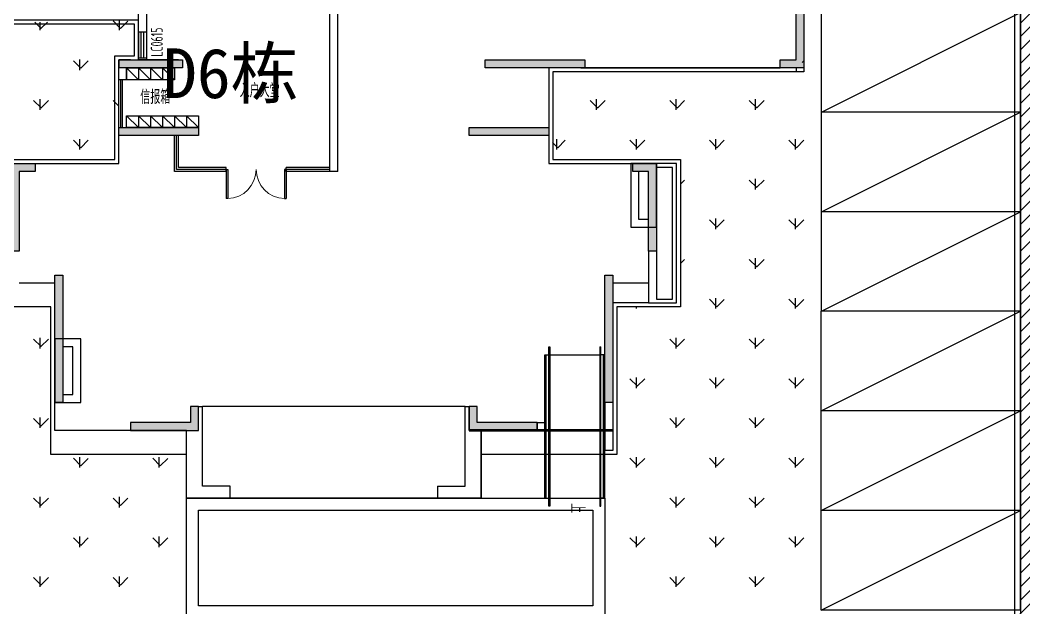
# Model space of a CAD drawing. Header units: millimetres. Extents: x 36720183 to 38160956, y 58934012 to 60388477.
# Drawn here: x 37576478 to 37601672, y 59350338 to 59365090 of the extents above; entities that cross this region are included whole.
import ezdxf

# ---------------------------------------------------------------- set-up
doc = ezdxf.new("R2010")
doc.units = ezdxf.units.MM
doc.header["$LTSCALE"] = 1000
doc.header["$MEASUREMENT"] = 0
doc.linetypes.add('DASH', pattern=[0.35, 0.25, -0.1])
doc.linetypes.add('X-A7-L1-PLAN$0$DOTE', pattern=[2.4200000000000004, 2, -0.2, 0.02, -0.2])
for name, color, linetype in [('@ 绿化', 8, 'Continuous'), ('@YL', 2, 'Continuous'), ('@扑救面填充', 8, 'Continuous'), ('C_Hatch', 41, 'Continuous'), ('C_Wall', 6, 'Continuous'), ('DL_道路红线_支路网_', 1, 'Continuous'), ('RMJM - P1 - P - 120-1$0$文字说明', 7, 'Continuous'), ('STAIR', 2, 'Continuous'), ('TEXT', 1, 'Continuous'), ('WALL', 4, 'Continuous'), ('WINDOW', 2, 'Continuous'), ('WINDOW_TEXT', 3, 'Continuous'), ('X-A7-L1-PLAN$0$DIM_SYMB', 3, 'Continuous'), ('X-A7-L1-PLAN$0$dote', 1, 'X-A7-L1-PLAN$0$DOTE'), ('扑救面', 2, 'Continuous'), ('车位', 40, 'Continuous')]:
    doc.layers.add(name, color=color, linetype=linetype)
doc.layers.add('X-A7-L1-PLAN$0$230_Floors', color=1, linetype='Continuous', lineweight=50)
doc.layers.add('水管井及降板', color=3, linetype='Continuous', plot=False)
doc.styles.add('RMJM - P1 - P - 120-1$0$RMJM_TEXT', font='ARIAL.TTF', dxfattribs={"height": 2.5})
doc.styles.get("Standard").update_dxf_attribs({"font": 'gbenor.shx', "bigfont": 'gbcbig.shx'})
pattern_1 = [(90, (0, 0), (-997.7954749999999, 997.7954750000001), [264.58066, -1731.01015]), (45, (0, 0), (-997.7961550815103, 997.7961550815104), [264.58066, -1146.51615]), (135, (0, 0), (-997.7961550815104, -997.7961550815103), [264.58066, -1146.51615])]

# ---------------------------------------------------------------- blocks, each defined once
blk = doc.blocks.new('车位')
at = {"layer": '车位'}
for p, q in [((2126015.363578103, 462726.0883824006), (2126015.363578103, 465226.0883824006)), ((2131015.363578103, 465226.0883824006), (2126015.363578103, 465226.0883824006)), ((2131015.363578111, 462726.0891391188), (2131015.363578103, 465226.0883824006)), ((2131015.363578111, 462726.0891391188), (2126015.363578103, 462726.0883824006))]:
    blk.add_line(p, q, dxfattribs=at)
blk.add_lwpolyline([(2126015.363578103, 462726.0883824006), (2131015.363578111, 465226.0883824006)], dxfattribs=at)
blk = doc.blocks.new('$TCHSYS$WIN2D')
for p, q in [((-0.5, 0.5), (0.5, 0.5)), ((0.5, 0.1666666666666666), (-0.5, 0.1666666666666666)), ((0.5, -0.1666666666666667), (-0.5, -0.1666666666666667)), ((-0.4999999999999999, -0.5), (0.5, -0.5))]:
    blk.add_line(p, q)
blk = doc.blocks.new('$DorLib2D$00000002')
for p, q in [((-0.5, -5.684341886080802e-17), (-0.5000000000000007, 0.4875)), ((-0.4750000000000007, 0.4875), (-0.5000000000000007, 0.4875)), ((-0.475, -2.842170943040401e-17), (-0.4750000000000007, 0.4875)), ((0.475, -2.842170943040401e-17), (0.4750000000000007, 0.4875)), ((0.4750000000000007, 0.4875), (0.5000000000000007, 0.4875)), ((0.5, -5.684341886080802e-17), (0.5000000000000007, 0.4875)), ((-0.5, -5.684341886080802e-17), (-0.475, -2.842170943040401e-17)), ((0.5, -5.684341886080802e-17), (0.475, -2.842170943040401e-17))]:
    blk.add_line(p, q)
at = {"lineweight": 13}
for centre, start, end in [((-0.4875, -4.263256414560601e-17), 0, 88.53071641864632), ((0.4875, -4.263256414560601e-17), 91.4692835813537, 180)]:
    blk.add_arc(centre, 0.4875, start, end, dxfattribs=at)
blk = doc.blocks.new('2014-1-1-G-D8')
at = {"layer": 'C_Hatch'}
h = blk.add_hatch(color=256, dxfattribs=at)
h.paths.add_polyline_path([(4213674.775313743, -849236.5453957083), (4213674.775313743, -849036.5453957083), (4213474.775313743, -849036.5453957083), (4213474.775313743, -849436.5453957083), (4215074.775218376, -849436.5453957083), (4215074.775218376, -849236.5453957083)])
h.paths.add_polyline_path([(4217524.775314116, -842836.5453955804), (4219174.775313743, -842836.5453955804), (4219174.775313743, -843036.5453956182), (4217524.775314116, -843036.5453956182)])
h.paths.add_polyline_path([(4232174.775314488, -851436.545014377), (4232174.775314488, -851236.545014377), (4232574.775314488, -851236.545014377), (4232574.775314488, -848336.630082126), (4232774.775314488, -848336.630082126), (4232774.775314488, -851436.545014377)])
h.paths.add_polyline_path([(4220474.734115385, -845236.545410655), (4220474.77531393, -844136.5453958467), (4218474.77531393, -844136.5453958467), (4218474.77531393, -844836.5452051118), (4218274.77531393, -844836.5452051118), (4218274.77531393, -844136.5453958467), (4218274.77531393, -843936.5453958467), (4218474.77531393, -843936.5453958467), (4220674.77531393, -843936.5453958467), (4220674.734115385, -845236.545410655)])
h.paths.add_polyline_path([(4222674.857711391, -843936.5453956914), (4223274.857711391, -843936.5453956914), (4223274.857711391, -844136.5453956914), (4222874.857711391, -844136.5453956914), (4222874.857711391, -845586.4553689912), (4222674.857711391, -845586.4553689912)])
h.paths.add_polyline_path([(4217574.77531393, -860536.5453958467), (4217574.77531393, -859936.5446329073), (4217374.77531393, -859936.5446329073), (4217374.77531393, -860336.5453958467), (4215874.775302754, -860336.5453958474), (4215874.775302754, -860536.5453958474)])
h.paths.add_polyline_path([(4213474.77531393, -853836.5446329073), (4213474.77531393, -854036.5446329073), (4213074.77531393, -854036.5446329073), (4213074.77531393, -856036.5453958921), (4212874.77531393, -856036.5453958921), (4212874.77531393, -853836.5446329073)])
h.paths.add_polyline_path([(4220474.77531393, -846736.5452051118), (4220474.77531393, -849136.5451097444), (4220674.77531393, -849136.5451097444), (4220674.77531393, -846736.5452051118)])
h.paths.add_polyline_path([(4201374.77531393, -842836.5453958467), (4201974.77531393, -842836.5453958467), (4201974.77531393, -843036.5453958467), (4201574.77531393, -843036.5453958467), (4201574.77531393, -844486.5452051118), (4201374.77531393, -844486.5452051118)])
h.paths.add_polyline_path([(4207574.809269677, -834736.5453953315), (4207574.77531393, -837536.5453957536), (4207374.77531393, -837536.5453957536), (4207374.809269677, -834736.5453953315)])
h.paths.add_polyline_path([(4208574.775314542, -834036.5453960197), (4210274.775313928, -834036.5453957536), (4210274.775313928, -834236.5453957536), (4208574.775314542, -834236.5453960197)])
h.paths.add_polyline_path([(4206274.775314384, -840236.5453918055), (4206674.775314384, -840236.5453918055), (4206674.775314384, -840436.5453918055), (4206074.775314384, -840436.5453918055), (4206074.775329462, -837336.5453955667), (4206274.775329462, -837336.5453955667)])
h.paths.add_polyline_path([(4233974.692916144, -842836.5453955184), (4233974.775313649, -844586.460709084), (4234174.775313649, -844586.460709084), (4234174.692916144, -842836.5453955184)])
h.paths.add_polyline_path([(4230674.69291689, -842836.5453955668), (4230074.69291689, -842836.5453955668), (4230074.69291689, -844586.4607240057), (4230274.69291689, -844586.4607240057), (4230274.69291689, -843036.5453955668), (4230674.69291689, -843036.5453955668)])
h.paths.add_polyline_path([(4219574.77531393, -834736.5453955662), (4219574.77531393, -837536.5453958467), (4219374.77531393, -837536.5453958467), (4219374.77531393, -834736.5453955662)])
h.paths.add_polyline_path([(4220674.77531393, -837836.5453955668), (4220874.77531393, -837836.5453955668), (4220874.77531393, -840236.5453958467), (4220274.77531393, -840236.5453958467), (4220274.77531393, -840036.5453958467), (4220674.77531393, -840036.5453958467)])
h.paths.add_polyline_path([(4227174.775314302, -843936.5453956914), (4227174.775314302, -845586.4553689912), (4226974.775314302, -845586.4553689912), (4226974.775314302, -843936.5453956914)])
h.paths.add_polyline_path([(4234174.857711391, -846786.6301298097), (4234174.857711391, -848536.630082126), (4233974.857711391, -848536.630082126), (4233974.857711391, -846786.6301298097)])
h.paths.add_polyline_path([(4216474.775313932, -834036.5453958467), (4218174.775314116, -834036.5453958467), (4218174.775314116, -834236.5453958467), (4216474.775313932, -834236.5453958467)])
h.paths.add_polyline_path([(4215574.77531393, -851236.545014377), (4217174.77531393, -851236.545014377), (4217174.77531393, -851436.545014377), (4215574.77531393, -851436.545014377)])
h.paths.add_polyline_path([(4224774.772262172, -851236.545014377), (4227274.772262172, -851236.545014377), (4227274.772262172, -851436.545014377), (4224774.772262172, -851436.545014377)])
h.paths.add_polyline_path([(4216274.77531393, -844436.5452051118), (4216274.77531393, -845036.5452051118), (4216074.77531393, -845036.5452051118), (4216074.77531393, -844636.5452051118), (4213274.77531393, -844636.5452051118), (4213274.77531393, -844436.5452051118)])
h.paths.add_polyline_path([(4213474.77531393, -837536.5453916184), (4213474.77531393, -840436.5453916184), (4213274.77531393, -840436.5453916184), (4213274.77531393, -837536.5453916184)])
h.paths.add_polyline_path([(4227974.772262172, -856636.5446329073), (4227974.775221453, -859836.5453958474), (4227774.775221453, -859836.5453958474), (4227774.772262172, -856636.5446329073)])
h.paths.add_polyline_path([(4228874.772262172, -854036.5446329073), (4228474.778365687, -854036.5446329073), (4228474.778365687, -853836.5446329073), (4229074.772262172, -853836.5446329073), (4229074.772262172, -856036.5453958921), (4228874.772262172, -856036.5453958921)])
h.paths.add_polyline_path([(4224374.772262172, -852936.545014377), (4226374.772262172, -852936.545014377), (4226374.772262172, -853136.545014377), (4224374.772262172, -853136.545014377)])
h.paths.add_polyline_path([(4215574.77531393, -852936.545014377), (4217574.77531393, -852936.545014377), (4217574.77531393, -853136.545014377), (4215574.77531393, -853136.545014377)])
h.paths.add_polyline_path([(4214174.77531393, -856636.5446329073), (4214174.77531393, -859836.5453958474), (4213974.77531393, -859836.5453958474), (4213974.77531393, -856636.5446329073)])
h.paths.add_polyline_path([(4211274.77531393, -848686.5453930523), (4211474.77531393, -848686.5453930523), (4211474.77531393, -850336.545014377), (4210874.77531393, -850336.545014377), (4210874.77531393, -850136.545014377), (4211274.77531393, -850136.545014377)])
h.paths.add_polyline_path([(4204074.77531393, -850136.545014377), (4204074.77531393, -851886.545014377), (4203874.77531393, -851886.545014377), (4203874.77531393, -850136.545014377)])
h.paths.add_polyline_path([(4199974.77531393, -845736.5452051118), (4199974.77531393, -847486.545103784), (4199774.77531393, -847486.545103784), (4199774.77531393, -845736.5452051118)])
h.paths.add_polyline_path([(4199974.77531393, -851686.545014377), (4200374.77531393, -851686.545014377), (4200374.77531393, -851886.545014377), (4199774.77531393, -851886.545014377), (4199774.77531393, -850236.545014377), (4199974.77531393, -850236.545014377)])
h.paths.add_polyline_path([(4207174.903487758, -842836.5549325899), (4207174.903487758, -844436.5549325899), (4206974.903487758, -844436.5549325899), (4206974.903487758, -843036.5549325899), (4206324.775314302, -843036.5453930732), (4206324.775314302, -842836.5453930732)])
h.paths.add_polyline_path([(4224374.77531393, -860536.5453958467), (4226074.775302195, -860536.5453958474), (4226074.775302195, -860336.5453958474), (4224574.77531393, -860336.5453958467), (4224574.77531393, -859936.5446329073), (4224374.77531393, -859936.5446329073)])
at = {"layer": 'C_Wall'}
for points in [[(4232174.775314488, -851436.545014377), (4232174.775314488, -851236.545014377), (4232574.775314488, -851236.545014377), (4232574.775314488, -848336.630082126), (4232774.775314488, -848336.630082126), (4232774.775314488, -851436.545014377)], [(4215574.77531393, -851236.545014377), (4217174.77531393, -851236.545014377), (4217174.77531393, -851436.545014377), (4215574.77531393, -851436.545014377)], [(4224774.772262172, -851236.545014377), (4227274.772262172, -851236.545014377), (4227274.772262172, -851436.545014377), (4224774.772262172, -851436.545014377)], [(4215574.77531393, -852936.545014377), (4217574.77531393, -852936.545014377), (4217574.77531393, -853136.545014377), (4215574.77531393, -853136.545014377)], [(4224374.772262172, -852936.545014377), (4226374.772262172, -852936.545014377), (4226374.772262172, -853136.545014377), (4224374.772262172, -853136.545014377)], [(4214174.77531393, -856636.5446329073), (4214174.77531393, -859836.5453958474), (4213974.77531393, -859836.5453958474), (4213974.77531393, -856636.5446329073)], [(4227974.772262172, -856636.5446329073), (4227974.775221453, -859836.5453958474), (4227774.775221453, -859836.5453958474), (4227774.772262172, -856636.5446329073)]]:
    blk.add_lwpolyline(points, close=True, dxfattribs=at)
for points in [[(4213474.77531393, -853836.5446329073), (4213474.77531393, -854036.5446329073), (4213074.77531393, -854036.5446329073), (4213074.77531393, -856036.5453958921), (4212874.77531393, -856036.5453958921), (4212874.77531393, -853836.5446329073), (4213474.77531393, -853836.5446329073)], [(4228874.772262172, -854036.5446329073), (4228474.778365687, -854036.5446329073), (4228474.778365687, -853836.5446329073), (4229074.772262172, -853836.5446329073), (4229074.772262172, -856036.5453958921), (4228874.772262172, -856036.5453958921), (4228874.772262172, -854036.5446329073)], [(4217574.77531393, -860536.5453958467), (4217574.77531393, -859936.5446329073), (4217374.77531393, -859936.5446329073), (4217374.77531393, -860336.5453958467), (4215874.775302754, -860336.5453958474), (4215874.775302754, -860536.5453958474), (4217574.77531393, -860536.5453958467)], [(4224574.77531393, -860336.5453958467), (4224574.77531393, -859936.5446329073), (4224374.77531393, -859936.5446329073), (4224374.77531393, -860536.5453958467)], [(4224374.77531393, -860536.5453958467), (4226074.775302195, -860536.5453958474), (4226074.775302195, -860336.5453958474), (4224574.77531393, -860336.5453958467)]]:
    blk.add_lwpolyline(points, dxfattribs=at)
blk = doc.blocks.new('D5D6scpm')
at = {"color": 6}
for p, q in [((349661.1465218291, -185211.1589919776), (349961.1465211585, -185511.1589919776)), ((349961.1465211585, -185211.1589919776), (350261.1465211585, -185511.1589919776)), ((349961.1465211585, -185211.1589919776), (349961.1465211585, -185511.1589919776)), ((350261.1465211585, -185211.1589919776), (350561.1465211809, -185511.1589919776)), ((350261.1465211585, -185211.1589919776), (350261.1465211585, -185511.1589919776)), ((350561.1465215012, -185211.1589919776), (350861.1465211809, -185511.1589919776)), ((350561.1465215012, -185211.1589919776), (350561.1465211809, -185511.1589919776)), ((350861.1465211809, -185211.1589919776), (350861.1465211809, -185511.1589919776)), ((349661.1465218291, -186411.1586099342), (349961.1465211585, -186711.1586099342)), ((349961.1465211585, -186411.1586099342), (350261.1465211585, -186711.1586099342)), ((349961.1465211585, -186411.1586099342), (349961.1465211585, -186711.1586099342)), ((350261.1465211585, -186411.1586099342), (350561.1465211809, -186711.1586099342)), ((350261.1465211585, -186411.1586099342), (350261.1465211585, -186711.1586099342)), ((350561.1465215012, -186411.1586099342), (350861.1465211809, -186711.1586099342)), ((350561.1465215012, -186411.1586099342), (350561.1465211809, -186711.1586099342)), ((350861.1465211809, -186411.1586099342), (350861.1465211809, -186711.1586099342)), ((350861.1465211809, -186411.1586099342), (351161.1465208605, -186711.1586099342)), ((351161.1465208605, -186411.1586099342), (351161.1465208605, -186711.1586099342)), ((351161.1465208605, -186411.1586099342), (351461.1465205401, -186711.1586099342)), ((351461.1465205401, -186411.1586099342), (351461.1465205401, -186711.1586099342)), ((361861.2287858501, -190611.1589915454), (361861.0640419051, -194308.1776529774)), ((362761.0610826239, -190611.1589915454), (361861.2287858501, -190611.1589915454))]:
    blk.add_line(p, q, dxfattribs=at)
for points in [[(362561.308363162, -177711.2296293527), (363961.1465221718, -177711.2955429256), (363961.1465221718, -176611.1589914039), (368060.868457146, -176611.1589914039), (368060.868457146, -182311.1590063125), (366661.1371118948, -182311.1590063125), (366661.1370616779, -185211.2953515798), (360261.1370550767, -185211.2953515798), (360261.1472075284, -187611.2955401763), (362961.1434798986, -187611.2947800308), (362961.1434798986, -187611.2947800308), (362961.1434798986, -187611.2947800308)], [(346761.1465218067, -187611.1582287028), (346761.1465218067, -190611.158991456), (346761.1465218067, -187611.1582287028), (349461.146521993, -187611.1582287028), (349461.1465216205, -185011.1586101726), (349961.146521993, -185011.1589913145), (349961.1465217993, -184011.1589915082), (348961.1465217993, -184011.1589915082), (348961.1465217993, -184011.1589915082), (348761.1464264691, -184011.1589915007), (348761.1464264691, -184011.1589915007), (345361.1465221718, -184011.1589915007), (345361.1465221792, -186011.1589887589), (340861.1465216205, -186011.1589887589), (340861.1465216205, -184614.1403271258)], [(349661.1465211362, -185511.1589919776), (349661.1465218291, -185211.1589919776), (350861.1465211809, -185211.1589919776)], [(350861.1465211809, -185511.1589919776), (349661.1465211362, -185511.1589919776)], [(349661.1465211362, -186711.1586099342), (349661.1465218291, -186411.1586099342), (351461.1465205401, -186411.1586099342)], [(351461.1465205401, -186711.1586099342), (349661.1465211362, -186711.1586099342)], [(360160.9817253798, -194311.1589915082), (358561.1278460547, -194311.1589916497), (358561.2326543406, -196008.1774625331), (351161.2326532751, -196008.1774625331), (351161.1691036448, -194311.1589898169), (347861.1465214342, -194311.1589913592), (347861.1465216205, -190611.158991456), (346961.2289190814, -190611.158991456)]]:
    blk.add_lwpolyline(points, dxfattribs=at)
at = {"layer": 'STAIR', "color": 6}
blk.add_line((357461.2289092168, -196008.1774625257), (352261.2211819589, -196008.0434796214), dxfattribs=at)
at = {"layer": 'WALL', "color": 6}
for p, q in [((349961.1465217993, -184311.1589914039), (349961.1465217993, -183211.1589915454)), ((350161.1465219855, -183211.1589915454), (350161.1465219855, -184311.1589914039)), ((354961.1465219855, -187811.1589918733), (354961.1465219855, -183361.1589914486)), ((354761.1465219855, -187811.1589918733), (354761.1465219855, -183561.1589914039)), ((350161.1465219855, -184311.1589914039), (349961.1465217993, -184311.1589914039)), ((349761.1465217993, -185011.1589913592), (349461.1465219855, -185011.1589913592)), ((349461.1465219855, -185011.1589913592), (349461.1465219855, -185211.1589915454)), ((349961.1465217993, -185011.1589913592), (349961.1465217993, -184961.1589915454)), ((349961.1465217993, -184961.1589915454), (350161.1465219855, -184961.1589915454)), ((350961.1465219855, -185011.1589913592), (349961.1465219855, -185011.1589913592)), ((350161.1465219855, -184961.1589915454), (350161.1465219855, -185011.1589913592)), ((349461.1465214118, -185511.1589919776), (349461.1465216428, -185211.1589919776)), ((349661.1465218291, -185211.1589919776), (349661.1465215981, -185511.1589919776)), ((350861.1465214267, -185211.1589915454), (349861.1465214267, -185211.1589915454)), ((366461.1465322152, -185211.1589914039), (366461.1465322152, -185311.1589914039)), ((366661.1465322152, -185211.1589914039), (366461.1465322152, -185211.1589914039)), ((366661.1465322152, -185311.1589914039), (366461.1465322152, -185311.1589914039)), ((366661.1465322152, -185211.1589914039), (366661.1465322152, -185311.1589914039)), ((349661.1465215981, -185511.1589919776), (349461.1465214118, -185511.1589919776)), ((363461.1434799209, -187611.1582288966), (362961.1434798986, -187611.1582285985)), ((362961.1434798986, -187711.1582285985), (362961.1434798986, -187611.1582285985)), ((363461.1434799209, -191111.1589915454), (363461.1434799209, -187611.1582288966)), ((354961.1465219855, -187811.1589918733), (354761.1465219855, -187811.1589918733)), ((363361.1434798166, -187711.1582288966), (362961.1434798986, -187711.1582285985)), ((363361.1434798166, -191011.1589915231), (363361.1434798166, -187711.1582288966)), ((362761.0610826239, -189811.1589913517), (362761.0610824078, -191111.1589915454)), ((362961.0610826239, -189811.1589913517), (362761.0610826239, -189811.1589913517)), ((362961.0610826239, -189811.1589913517), (362961.0610827804, -191011.1589915231)), ((362761.0610824078, -191111.1589915454), (363461.1434799209, -191111.1589915454)), ((362961.0610827804, -191011.1589915231), (363361.1434798166, -191011.1589915231)), ((351461.127847448, -194311.1590033844), (351461.2102449015, -193711.1584312767)), ((351461.2102449015, -193711.1584312767), (351561.2102439553, -193711.1721641719)), ((351561.1278465018, -194311.1727362797), (351561.2102439553, -193711.1721641719)), ((358161.1278485656, -194311.1452725381), (358161.2102337331, -193711.1447004303)), ((358161.2102337331, -193711.1447004303), (358261.2102327943, -193711.1584312767)), ((358261.1278476268, -194311.1590033844), (358261.2102327943, -193711.1584312767)), ((361661.0640419051, -193611.158991307), (361661.0640419051, -194811.158991307)), ((361861.0640419051, -193611.158991307), (361661.0640419051, -193611.158991307)), ((361861.0640419051, -193611.158991307), (361861.0640419051, -194811.158991307)), ((359960.6632947773, -194111.1590159982), (360160.6632947773, -194111.1590159982)), ((359960.6632947773, -194111.1590159982), (359960.6632947773, -194311.1590159982)), ((360160.6632947773, -194111.1590159982), (360160.6632947773, -194311.1590159982)), ((351161.0298896953, -196008.1774629578), (351161.127848126, -194311.1416864023)), ((351161.127848126, -194311.1416864023), (351461.127847448, -194311.1590033844)), ((351561.0472074449, -195708.1774621829), (351561.1278474554, -194311.1647757143)), ((358161.0472071245, -195708.1774619967), (358161.1278477907, -194311.153231062)), ((358561.1278471276, -194311.1763203591), (358261.1278476268, -194311.1590033844)), ((358561.0298906043, -196008.1774627715), (358561.1278471276, -194311.1763203591)), ((359960.6632947773, -194311.1590159982), (360160.6632947773, -194311.1590159982)), ((361861.0640419051, -194811.158991307), (361661.0640419051, -194811.158991307)), ((352261.2289082855, -195708.1774625257), (351561.0472074449, -195708.1774621829)), ((352261.2289082929, -196008.1774625257), (352261.2289082855, -195708.1774625257)), ((357461.2289092168, -195708.1774625257), (358161.0472071245, -195708.1774619967)), ((357461.2289092168, -195708.1774625257), (357461.2289092168, -196008.1774625257)), ((352261.2289082929, -196008.1774625257), (351161.0298896953, -196008.1774629578)), ((357461.2289092168, -196008.1774625257), (358561.0298906043, -196008.1774627715))]:
    blk.add_line(p, q, dxfattribs=at)
at = {"layer": 'WINDOW', "color": 6, "linetype": 'DASH', "ltscale": 1000}
for p, q in [((361061.0641347542, -185211.1586098373), (366061.0641349405, -185211.159006305)), ((362761.0610826239, -191111.1589913517), (361861.1465314701, -191111.1589913517))]:
    blk.add_line(p, q, dxfattribs=at)
at = {"layer": 'WINDOW', "color": 6}
for p, q in [((352161.146522142, -187811.1589918733), (352161.146522142, -187711.1589918733)), ((353661.146522142, -187811.1589918733), (353661.146522142, -187711.1589918733))]:
    blk.add_line(p, q, dxfattribs=at)
at = {"layer": 'WINDOW', "color": 6, "ltscale": 1000}
blk.add_line((358161.1465123221, -193708.1906232163), (351561.1466507539, -193709.096859172), dxfattribs=at)
at = {"layer": 'WINDOW', "color": 6, "linetype": 'DASH', "ltscale": 1000}
for points in [[(351161.0641343892, -194911.15899124), (347761.1487583891, -194911.15899124), (347761.0663613006, -191211.1589913592), (346161.0641343519, -191211.1589914486), (346161.0641343817, -187511.1582283601), (349361.1466082558, -187511.1582285911), (349361.1485902071, -184911.1585338414), (349861.1465320289, -184911.1589149833), (349861.1465320289, -184111.1589915007), (345361.1465322152, -184111.1589915007)], [(366461.1465603635, -185311.159006305), (360361.1465680525, -185311.1607236713), (360361.1473646611, -187511.158988744), (363561.1434798986, -187511.158988744), (363561.1434798986, -191211.1589913517), (361961.1465314701, -191211.1589913517), (361961.1465314701, -194911.158991307), (358561.0641345531, -194911.1589912474)], [(360261.1465318426, -185211.159006305), (360261.1472075284, -187611.158988744), (362361.0671861395, -187611.1582283676)]]:
    blk.add_lwpolyline(points, dxfattribs=at)
at = {"layer": 'WINDOW', "color": 6}
for points in [[(349461.1465215012, -186711.1586101353), (349461.1465200111, -185511.158992216)], [(349511.1465215012, -186711.1586101353), (349511.1465200111, -185511.1589921638)], [(349561.1465215012, -186711.1586101353), (349561.1465200111, -185511.1589921191)], [(352161.146522142, -187811.1589918733), (350861.1465223581, -187811.1589918733), (350861.1465214789, -186911.1586099342)], [(352161.146522142, -187761.1589918733), (350911.1465223059, -187761.1589918733), (350911.1465214789, -186911.1586099342)], [(352161.146522142, -187711.1589918733), (350961.1465222612, -187711.1589918733), (350961.1465214789, -186911.1586099342)], [(354761.1465219855, -187711.1589918733), (353661.146522142, -187711.1589918733)], [(354761.1465219855, -187761.1589918733), (353661.146522142, -187761.1589918733)], [(354761.1465219855, -187811.1589918733), (354761.1465219855, -187811.1589918733), (353661.146522142, -187811.1589918733)]]:
    blk.add_lwpolyline(points, dxfattribs=at)
at = {"layer": 'X-A7-L1-PLAN$0$230_Floors', "color": 6}
blk.add_line((361861.14346876, -194311.1589914039), (358260.6473861933, -194311.0481158197), dxfattribs=at)
at = {"layer": 'X-A7-L1-PLAN$0$DIM_SYMB', "color": 6}
blk.add_lwpolyline([(354861.2250455841, -196008.1104710698, 0, 0, 0), (354861.0960394815, -194025.7964889482, 79.99999999999997, 0, 0), (354861.0801064149, -193755.8082392663, 0, 0, 0)], format="xyseb", dxfattribs=at)
at = {"layer": 'X-A7-L1-PLAN$0$dote', "color": 6, "linetype": 'ByBlock'}
for p, q in [((360260.4851593822, -192210.6126528829), (360285.4830729142, -192210.6127166152)), ((361535.8931852207, -192210.6159182489), (361560.8910989836, -192210.6159819812)), ((361560.7803133428, -196011.1126091853), (361560.7803132683, -192210.6159816682)), ((360160.5585595369, -192410.609240897), (360260.4913180918, -192410.6061635166)), ((360160.7803139612, -196011.1588004753), (360160.5585595369, -192410.609240897)), ((360190.7803139463, -196011.1569527611), (360190.5585595518, -192410.6083170623)), ((360285.4892315939, -192410.6053937152), (361535.8993426189, -192410.56688793)), ((361661.0640418977, -192410.609240897), (361560.8972577751, -192410.6123254821)), ((361630.8422874883, -196011.1569527611), (361631.0640418828, -192410.6083170623)), ((361660.8422874734, -196011.1588004753), (361661.0640418977, -192410.609240897)), ((360160.7803139612, -196011.1588004753), (360260.6021953002, -196011.1557265073)), ((360285.6001088023, -196011.1549567059), (361536.0102198347, -196011.1164509207)), ((361660.8422874734, -196011.1588004753), (361561.0081349835, -196011.1618748158))]:
    blk.add_line(p, q, dxfattribs=at)
for points in [[(360285.4830729142, -192210.6127166152), (360285.6062452048, -196210.4241386577), (360260.6083317026, -196210.4249084592), (360260.4851593822, -192210.6126528829)], [(361535.8931852207, -192210.6159182489), (361536.0163562298, -196210.3856328726), (361561.0142699629, -196210.3848630786), (361560.8910989836, -192210.6159819812)]]:
    blk.add_lwpolyline(points, dxfattribs=at)
at = {"layer": '水管井及降板', "color": 6, "ltscale": 0.5}
for points in [[(362311.1447115391, -189211.119175896), (362961.1447115391, -189211.119262971), (362961.1449258849, -187611.119262971), (362311.1449258849, -187611.119175896)], [(362508.7278978527, -189011.119197078), (362758.7278978527, -189011.1192305759), (362758.7280586138, -187811.1192305759), (362508.7280586138, -187811.1191970855)], [(347861.1463080421, -193611.1195575073), (348511.1463080421, -193611.1196445823), (348511.1465223879, -192011.1196445823), (347861.1465223879, -192011.1195575073)], [(348058.7294943556, -193411.1195786893), (348308.7294943556, -193411.1196121871), (348308.7296551168, -192211.1196121871), (348058.7296551168, -192211.1195786968)]]:
    blk.add_lwpolyline(points, close=True, dxfattribs=at)
at = {"layer": 'C_Hatch', "color": 6}
blk.add_blockref('2014-1-1-G-D8', (-3866113.546394669, 666225.3864041641), dxfattribs=at)
at = {"layer": 'WINDOW', "color": 6}
for name, p, xscale, yscale, zscale, rotation in [('$TCHSYS$WIN2D', (350061.1465214267, -184636.1589913592), -650, 200, -650, 90), ('$DorLib2D$00000002', (352911.146522142, -187761.1589918733), -1500, 1500, -1500, 180)]:
    blk.add_blockref(name, p, dxfattribs=dict(at, xscale=xscale, yscale=yscale, zscale=zscale, rotation=rotation))
at = {"layer": 'RMJM - P1 - P - 120-1$0$文字说明', "color": 6, "insert": (353977.7757819369, -184720.1263133138), "char_height": 1250, "width": 25500, "attachment_point": 3, "style": 'RMJM - P1 - P - 120-1$0$RMJM_TEXT'}
blk.add_mtext('{\\fSimSun|b0|i0|c134|p2;D6栋}', dxfattribs=at)
at = {"layer": 'TEXT', "color": 6}
for s, p in [('入户大堂', (352496.4761263281, -185952.2634836212)), ('信报箱', (350001.8354081884, -186115.1814066619))]:
    blk.add_text(s, height=350, dxfattribs=at).set_placement(p)
blk.add_text('上', height=350, rotation=270.0017644032815, dxfattribs=at).set_placement((360798.7555256709, -196131.3654129729))
at = {"layer": 'WINDOW_TEXT', "color": 6, "width": 0.7}
blk.add_text('LC0615', height=300, rotation=90, dxfattribs=at).set_placement((350569.1032859981, -184928.8365133405))

msp = doc.modelspace()

# ---------------------------------------------------------------- hatches: boundary and pattern name
at = {"layer": '@ 绿化', "linetype": 'Continuous'}
h = msp.add_hatch(dxfattribs=at)
h.set_pattern_fill('GRASS', color=256, scale=500, style=0)
h.set_pattern_definition(pattern_1)
h.paths.add_polyline_path([(37590652.45681175, 59333934.30918469), (37601587.26540876, 59333934.3091847), (37601587.02089234, 59337781.85928737), (37596587.02091618, 59337782.34756348), (37596589.7105602, 59365281.97386498), (37597620.98440439, 59365281.8729996), (37597652.30455004, 59366190.43153347), (37596152.6555924, 59366190.43153027), (37596102.60493496, 59363790.51622609), (37589802.52258319, 59363790.51449382), (37589852.57403725, 59361590.51622213), (37593052.57015248, 59361590.51622213), (37593052.57015248, 59357890.51621952), (37591452.57320406, 59357890.51621952), (37591452.57320406, 59354190.51621956), (37591152.336708, 59354190.51621957), (37591152.26914427, 59350093.49774791), (37587402.36297801, 59350093.49774791), (37587402.36297801, 59341934.30918469), (37590652.45681175, 59341934.30918469)])
h = msp.add_hatch(dxfattribs=at)
h.set_pattern_fill('GRASS', color=256, scale=500, style=0)
h.set_pattern_definition(pattern_1)
h.paths.add_polyline_path([(37546664.63493413, 59345768.9481059), (37542943.17148626, 59345768.9481059), (37542943.17148626, 59350190.41131618), (37545442.49080837, 59350190.41131618), (37545442.49080837, 59353190.52219528), (37545442.49080837, 59354790.52219538), (37548842.49079738, 59354790.52219538), (37548892.53087737, 59357890.51621947), (37550592.6132646, 59357890.51621947), (37550542.57318452, 59361490.52295856), (37547242.49079682, 59361490.52295803), (37547242.48881488, 59364090.52257656), (37546742.49079701, 59364115.52219504), (37546742.51199833, 59364990.51619522), (37551342.4907966, 59364990.51624352), (37551342.49081865, 59362990.52219789), (37555842.49081921, 59362990.52219789), (37555892.49078733, 59364390.51622213), (37558792.49078733, 59364390.51622213), (37558842.49079715, 59363440.52257708), (37574852.49077573, 59362990.35092418), (37574852.49079718, 59364990.35130285), (37579452.4084001, 59365090.35092153), (37579452.49079756, 59364090.35092143), (37578952.40840028, 59364090.35092143), (37578952.49079756, 59361490.35168432), (37576252.49079737, 59361490.35168432), (37576252.49079737, 59359990.35130295), (37575052.5742, 59359990.35130295), (37575052.5742, 59357317.4523924), (37576352.57430001, 59357317.4523924), (37577352.49079712, 59357317.4523924), (37577352.490797, 59354790.35092167), (37580752.49078601, 59354790.35092138), (37580752.72031743, 59350281.23952699), (37573156.73181465, 59350281.23952699), (37573156.50228322, 59350279.1419908), (37557056.41591966, 59350279.1419908), (37557056.41591966, 59348892.18367659), (37557056.41591966, 59336043.09298006), (37546664.63493413, 59336090.05659192)])
at = {"layer": '@扑救面填充'}
h = msp.add_hatch(dxfattribs=at)
h.set_pattern_fill('ANSI31', color=256, scale=150)
h.set_pattern_definition([(45, (0, 0), (-168.3798022700466, 168.3798022700466), [])])
edge = h.paths.add_edge_path()
edge.add_line((37601587.26540875, 59340165.63562229), (37662164.92799149, 59340172.81545824))
edge.add_line((37662164.92799149, 59340172.81545824), (37662158.84533176, 59348155.55973407))
edge.add_line((37662158.84533176, 59348155.55973407), (37609587.26540875, 59348155.55973407))
edge.add_line((37609587.26540875, 59348155.55973407), (37609587.26540875, 59381128.6630989))
edge.add_line((37609587.26540875, 59381128.6630989), (37601587.26540875, 59381128.6630989))
edge.add_line((37601587.26540875, 59381128.6630989), (37601587.26540875, 59340165.63562229))
edge.add_line((37601587.26540875, 59340165.63562229), (37662164.92799149, 59340172.81545824))

# ---------------------------------------------------------------- linework, layer by layer
at = {"layer": '@YL'}
msp.add_lwpolyline([(37580652.45681175, 59353093.49774834), (37591152.26914427, 59353093.49774834), (37591152.26914427, 59350093.49774791), (37580652.45681175, 59350093.49774791)], close=True, dxfattribs=at)
at = {"layer": '@YL', "color": 8}
msp.add_lwpolyline([(37580952.45681175, 59352793.49774834), (37590852.26914427, 59352793.49774834), (37590852.26914427, 59350393.49774791), (37580952.45681175, 59350393.49774791)], close=True, dxfattribs=at)
at = {"layer": 'DL_道路红线_支路网_', "color": 8}
msp.add_line((37601437.26540875, 59389803.7667349), (37601437.26540875, 59333215.98568337, 1.384017834955571e-09), dxfattribs=at)
at = {"layer": 'DL_道路红线_支路网_', "color": 4}
msp.add_line((37601587.26540875, 59389803.7667349), (37601587.26540875, 59333215.98568337, 1.384017834955571e-09), dxfattribs=at)
at = {"layer": '扑救面', "color": 8, "linetype": 'DASH'}
for points, elevation in [([(37601587.26540875, 59340155.55973408), (37601590.31908562, 59381128.6630989)], 0.02166130802918775), ([(37601587.26540875, 59340165.63562229), (37662164.92799149, 59340172.81545824), (37662158.84533176, 59348155.55973407), (37609587.26540875, 59348155.55973407), (37609587.26540875, 59381128.6630989), (37601587.26540875, 59381128.6630989), (37601587.26540875, 59340165.63562229), (37662164.92799149, 59340172.81545824)], 1.551197732051895e-06)]:
    msp.add_lwpolyline(points, dxfattribs=dict(at, elevation=elevation))

# ---------------------------------------------------------------- block references
msp.add_blockref('D5D6scpm', (37229491.42667259, 59549101.67521087))
at = {"layer": '车位', "rotation": 359.9943960965815}
for p in [(35470527.91357634, 58900263.82606067), (35470527.66906, 58897763.82682933), (35470527.42454366, 58895263.82759801), (35470526.69100653, 58892763.8284145), (35470526.69100653, 58890263.95141145), (35470526.65437389, 58887763.95215978, 1.186292185940647e-09)]:
    msp.add_blockref('车位', p, dxfattribs=at)

doc.saveas('drawing.dxf')
